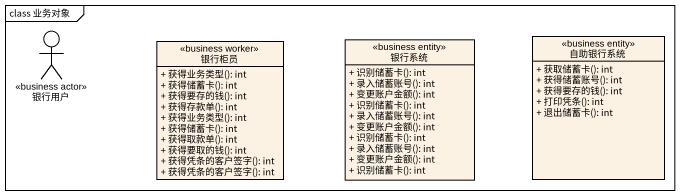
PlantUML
@startuml
mainframe class 业务对象
allowmixing
hide circle
hide empty members
skinparam classAttributeIconSize 0
actor 银行用户 <<business actor>>
class 银行柜员 <<business worker>> {
  + 获得业务类型(): int
  + 获得储蓄卡(): int
  + 获得要存的钱(): int
  + 获得存款单(): int
  + 获得业务类型(): int
  + 获得储蓄卡(): int
  + 获得取款单(): int
  + 获得要取的钱(): int
  + 获得凭条的客户签字(): int
  + 获得凭条的客户签字(): int
}
class 银行系统 <<business entity>> {
  + 识别储蓄卡(): int
  + 录入储蓄账号(): int
  + 变更账户金额(): int
  + 识别储蓄卡(): int
  + 录入储蓄账号(): int
  + 变更账户金额(): int
  + 识别储蓄卡(): int
  + 录入储蓄账号(): int
  + 变更账户金额(): int
  + 识别储蓄卡(): int
}
class 自助银行系统 <<business entity>> {
  + 获取储蓄卡(): int
  + 获得储蓄账号(): int
  + 获得要存的钱(): int
  + 打印凭条(): int
  + 退出储蓄卡(): int
}
@enduml
